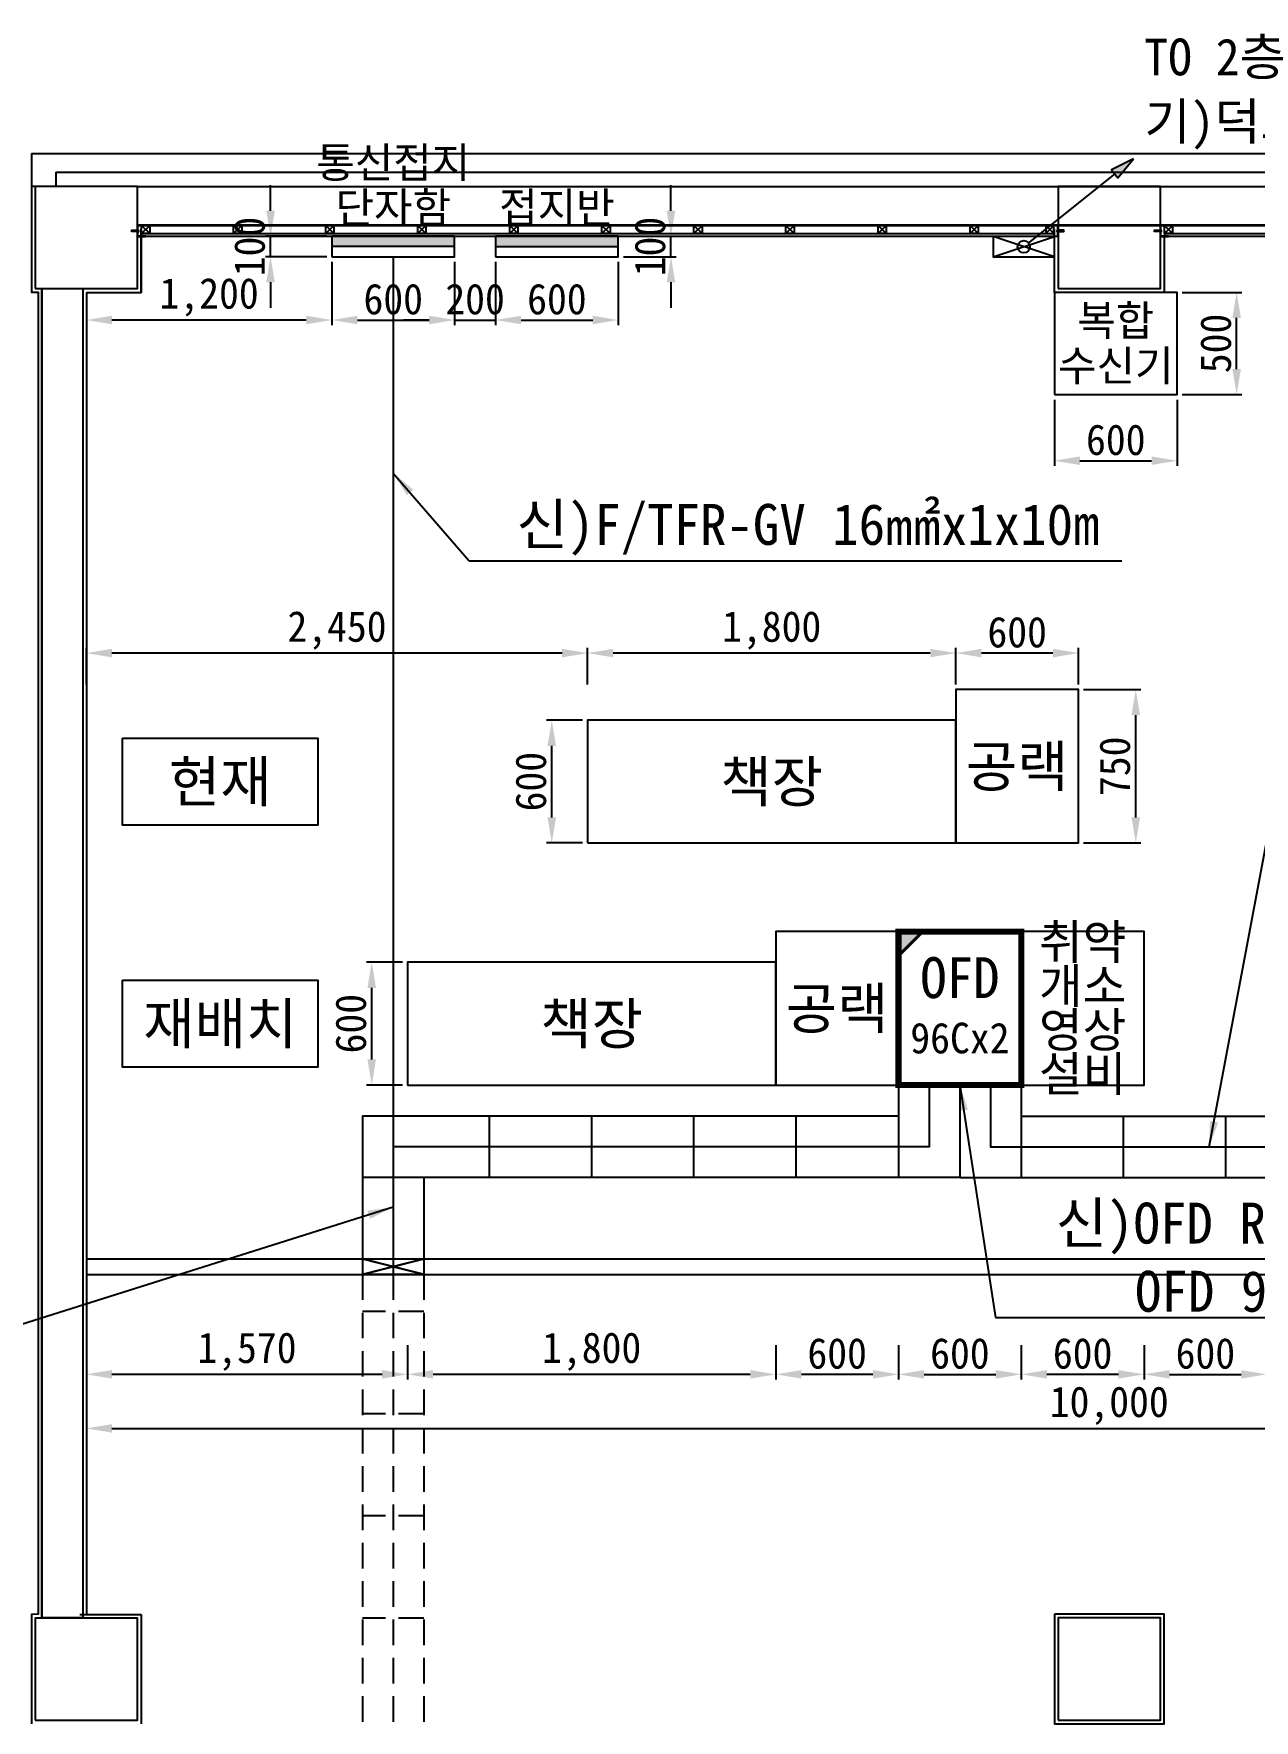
# Model space of a CAD drawing. Header units: millimetres. Extents: x -29689 to 10111, y -268596 to -237350.
# Drawn here: x -18854 to -12887, y -254628 to -246381 of the extents above; entities that cross this region are included whole.
import ezdxf
from ezdxf.enums import TextEntityAlignment as Align

# ---------------------------------------------------------------- set-up
doc = ezdxf.new("R2010")
doc.units = ezdxf.units.MM
doc.linetypes.add('HIDDEN2', pattern=[0.1875, 0.125, -0.0625])
for name, color, linetype in [('TT-BASE', 253, 'Continuous'), ('TT-CABL', 4, 'Continuous'), ('TT-CTRL-JUNT', 4, 'Continuous'), ('TT-TRAY', 4, 'Continuous'), ('TZ-BASE', 253, 'Continuous'), ('TZ-DIMS', 1, 'Continuous'), ('TZ-LEAL', 1, 'Continuous'), ('TZ-LEAT', 3, 'Continuous'), ('TZ-LINE', 4, 'Continuous'), ('TZ-SYMB', 2, 'Continuous'), ('TZ-TEX2', 3, 'Continuous'), ('TZ-TEXT', 3, 'Continuous')]:
    doc.layers.add(name, color=color, linetype=linetype)
doc.styles.get("Standard").update_dxf_attribs({"font": 'GulimChe.ttf'})
doc.linetypes.add('BATTINB', pattern='A,0,-0.0025,[134,GulimChe.ttf,S=0.0025,R=0,X=-0.0025,Y=0.01],-0.005,[134,GulimChe.ttf,S=0.0025,R=180,X=0.0025,Y=0.01],-0.0025', length=0.01)
doc.dimstyles.new('D50', dxfattribs={"dimscale": 50, "dimtxt": 3, "dimasz": 2.5, "dimexe": 0.5, "dimexo": 0.5, "dimgap": 0.5, "dimtad": 1, "dimdec": 0, "dimzin": 1, "dimdsep": 46, "dimlunit": 6, "dimtxsty": 'Standard', "dimcen": 1, "dimclrd": 1, "dimclre": 1, "dimclrt": 3, "dimadec": 0, "dimazin": 0, "dimtfac": 1, "dimtdec": 0, "dimtix": 1, "dimtmove": 2, "dimatfit": 3, "dimfxl": 0, "dimtvp": 2, "dimlwd": -1, "dimlwe": -1, "dimarcsym": 0})

# ---------------------------------------------------------------- blocks, each defined once
blk = doc.blocks.new('*D48')
at = {"layer": 'DEFPOINTS', "color": 0, "ltscale": 0.1}
for p in [(-14626.1, -252768.2), (-14026.1, -252768.2), (-14026.1, -252936.1)]:
    blk.add_point(p, dxfattribs=at)
at = {"layer": 'TZ-DIMS', "color": 1, "ltscale": 0.1}
for p, q in [((-14626.1, -252793.2), (-14626.1, -252961.1)), ((-14026.1, -252793.2), (-14026.1, -252961.1)), ((-14501.1, -252936.1), (-14151.1, -252936.1))]:
    blk.add_line(p, q, dxfattribs=at)
for points in [[(-14501.1, -252915.2), (-14501.1, -252956.9), (-14626.1, -252936.1)], [(-14151.1, -252915.2), (-14151.1, -252956.9), (-14026.1, -252936.1)]]:
    blk.add_solid(points, dxfattribs=at)
at = {"layer": 'TZ-DIMS', "color": 3, "ltscale": 0.1, "insert": (-14326.1, -252834.4), "char_height": 150, "attachment_point": 5}
blk.add_mtext('600', dxfattribs=at)
blk = doc.blocks.new('*D49')
at = {"layer": 'DEFPOINTS', "color": 0, "ltscale": 0.1}
for p in [(-14026.1, -252768.2), (-13426.1, -252768.2), (-14026.1, -252936.1)]:
    blk.add_point(p, dxfattribs=at)
at = {"layer": 'TZ-DIMS', "color": 1, "ltscale": 0.1}
for p, q in [((-14026.1, -252793.2), (-14026.1, -252961.1)), ((-13426.1, -252793.2), (-13426.1, -252961.1)), ((-13551.1, -252936.1), (-13901.1, -252936.1))]:
    blk.add_line(p, q, dxfattribs=at)
for points in [[(-13901.1, -252915.2), (-13901.1, -252956.9), (-14026.1, -252936.1)], [(-13551.1, -252915.2), (-13551.1, -252956.9), (-13426.1, -252936.1)]]:
    blk.add_solid(points, dxfattribs=at)
at = {"layer": 'TZ-DIMS', "color": 3, "ltscale": 0.1, "insert": (-13726.1, -252834.4), "char_height": 150, "attachment_point": 5}
blk.add_mtext('600', dxfattribs=at)
blk = doc.blocks.new('*D50')
at = {"layer": 'DEFPOINTS', "color": 0, "ltscale": 0.1}
for p in [(-13426.1, -252768.2), (-12826.1, -252768.2), (-12826.1, -252936.1)]:
    blk.add_point(p, dxfattribs=at)
at = {"layer": 'TZ-DIMS', "color": 1, "ltscale": 0.1}
for p, q in [((-13426.1, -252793.2), (-13426.1, -252961.1)), ((-12826.1, -252793.2), (-12826.1, -252961.1)), ((-13301.1, -252936.1), (-12951.1, -252936.1))]:
    blk.add_line(p, q, dxfattribs=at)
for points in [[(-13301.1, -252915.2), (-13301.1, -252956.9), (-13426.1, -252936.1)], [(-12951.1, -252915.2), (-12951.1, -252956.9), (-12826.1, -252936.1)]]:
    blk.add_solid(points, dxfattribs=at)
at = {"layer": 'TZ-DIMS', "color": 3, "ltscale": 0.1, "insert": (-13126.1, -252834.4), "char_height": 150, "attachment_point": 5}
blk.add_mtext('600', dxfattribs=at)
blk = doc.blocks.new('*D51')
at = {"layer": 'DEFPOINTS', "color": 0, "ltscale": 0.1}
for p in [(-15226.1, -252768.2), (-14626.1, -252768.2), (-15226.1, -252936.1)]:
    blk.add_point(p, dxfattribs=at)
at = {"layer": 'TZ-DIMS', "color": 1, "ltscale": 0.1}
for p, q in [((-15226.1, -252793.2), (-15226.1, -252961.1)), ((-14626.1, -252793.2), (-14626.1, -252961.1)), ((-14751.1, -252936.1), (-15101.1, -252936.1))]:
    blk.add_line(p, q, dxfattribs=at)
for points in [[(-15101.1, -252915.2), (-15101.1, -252956.9), (-15226.1, -252936.1)], [(-14751.1, -252915.2), (-14751.1, -252956.9), (-14626.1, -252936.1)]]:
    blk.add_solid(points, dxfattribs=at)
at = {"layer": 'TZ-DIMS', "color": 3, "ltscale": 0.1, "insert": (-14926.1, -252834.4), "char_height": 150, "attachment_point": 5}
blk.add_mtext('600', dxfattribs=at)
blk = doc.blocks.new('*D52')
at = {"layer": 'DEFPOINTS', "color": 0, "ltscale": 0.1}
for p in [(-17026.1, -252768.2), (-15226.1, -252768.2), (-17026.1, -252936.1)]:
    blk.add_point(p, dxfattribs=at)
at = {"layer": 'TZ-DIMS', "color": 1, "ltscale": 0.1}
for p, q in [((-17026.1, -252793.2), (-17026.1, -252961.1)), ((-15226.1, -252793.2), (-15226.1, -252961.1)), ((-15351.1, -252936.1), (-16901.1, -252936.1))]:
    blk.add_line(p, q, dxfattribs=at)
for points in [[(-16901.1, -252915.2), (-16901.1, -252956.9), (-17026.1, -252936.1)], [(-15351.1, -252915.2), (-15351.1, -252956.9), (-15226.1, -252936.1)]]:
    blk.add_solid(points, dxfattribs=at)
at = {"layer": 'TZ-DIMS', "color": 3, "ltscale": 0.1, "insert": (-16126.1, -252824.9), "char_height": 150, "attachment_point": 5}
blk.add_mtext('1,800', dxfattribs=at)
blk = doc.blocks.new('*D53')
at = {"layer": 'DEFPOINTS', "color": 0, "ltscale": 0.1}
for p in [(-18596.1, -252768.2), (-17026.1, -252768.2), (-18596.1, -252936.1)]:
    blk.add_point(p, dxfattribs=at)
at = {"layer": 'TZ-DIMS', "color": 1, "ltscale": 0.1}
for p, q in [((-18596.1, -252793.2), (-18596.1, -252961.1)), ((-17026.1, -252793.2), (-17026.1, -252961.1)), ((-17151.1, -252936.1), (-18471.1, -252936.1))]:
    blk.add_line(p, q, dxfattribs=at)
for points in [[(-18471.1, -252915.2), (-18471.1, -252956.9), (-18596.1, -252936.1)], [(-17151.1, -252915.2), (-17151.1, -252956.9), (-17026.1, -252936.1)]]:
    blk.add_solid(points, dxfattribs=at)
at = {"layer": 'TZ-DIMS', "color": 3, "ltscale": 0.1, "insert": (-17811.1, -252824.9), "char_height": 150, "attachment_point": 5}
blk.add_mtext('1,570', dxfattribs=at)
blk = doc.blocks.new('*D54')
at = {"layer": 'DEFPOINTS', "color": 0, "ltscale": 0.1}
for p in [(-18596.1, -252768.2), (-8596.1, -252768.2), (-8596.1, -253200.4)]:
    blk.add_point(p, dxfattribs=at)
at = {"layer": 'TZ-DIMS', "color": 1, "ltscale": 0.1}
for p, q in [((-18596.1, -252793.2), (-18596.1, -253225.4)), ((-8596.1, -252793.2), (-8596.1, -253225.4)), ((-18471.1, -253200.4), (-8721.1, -253200.4))]:
    blk.add_line(p, q, dxfattribs=at)
for points in [[(-18471.1, -253179.6), (-18471.1, -253221.3), (-18596.1, -253200.4)], [(-8721.1, -253179.6), (-8721.1, -253221.3), (-8596.1, -253200.4)]]:
    blk.add_solid(points, dxfattribs=at)
at = {"layer": 'TZ-DIMS', "color": 3, "ltscale": 0.1, "insert": (-13596.1, -253089.3), "char_height": 150, "attachment_point": 5}
blk.add_mtext('10,000', dxfattribs=at)
blk = doc.blocks.new('*D62')
at = {"layer": 'DEFPOINTS', "color": 0, "ltscale": 0.1}
for p in [(-17201.2, -250921.4), (-17026.1, -250921.4), (-17026.1, -251521.4)]:
    blk.add_point(p, dxfattribs=at)
at = {"layer": 'TZ-DIMS', "color": 1, "ltscale": 0.1}
for p, q in [((-17051.1, -250921.4), (-17226.2, -250921.4)), ((-17201.2, -251396.4), (-17201.2, -251046.4)), ((-17051.1, -251521.4), (-17226.2, -251521.4))]:
    blk.add_line(p, q, dxfattribs=at)
for points in [[(-17222.1, -251046.4), (-17180.4, -251046.4), (-17201.2, -250921.4)], [(-17222.1, -251396.4), (-17180.4, -251396.4), (-17201.2, -251521.4)]]:
    blk.add_solid(points, dxfattribs=at)
at = {"layer": 'TZ-DIMS', "color": 3, "ltscale": 0.1, "insert": (-17302.9, -251221.4), "char_height": 150, "attachment_point": 5, "rotation": 90}
blk.add_mtext('600', dxfattribs=at)
blk = doc.blocks.new('*D63')
at = {"layer": 'DEFPOINTS', "color": 0, "ltscale": 0.1}
for p in [(-16321.2, -249737.9), (-16146.1, -249737.9), (-16146.1, -250337.9)]:
    blk.add_point(p, dxfattribs=at)
at = {"layer": 'TZ-DIMS', "color": 1, "ltscale": 0.1}
for p, q in [((-16171.1, -249737.9), (-16346.2, -249737.9)), ((-16321.2, -250212.9), (-16321.2, -249862.9)), ((-16171.1, -250337.9), (-16346.2, -250337.9))]:
    blk.add_line(p, q, dxfattribs=at)
for points in [[(-16342.1, -249862.9), (-16300.4, -249862.9), (-16321.2, -249737.9)], [(-16342.1, -250212.9), (-16300.4, -250212.9), (-16321.2, -250337.9)]]:
    blk.add_solid(points, dxfattribs=at)
at = {"layer": 'TZ-DIMS', "color": 3, "ltscale": 0.1, "insert": (-16422.9, -250037.9), "char_height": 150, "attachment_point": 5, "rotation": 90}
blk.add_mtext('600', dxfattribs=at)
blk = doc.blocks.new('*D64')
at = {"layer": 'DEFPOINTS', "color": 0}
for p in [(-13746.1, -249587.9), (-13466.4, -249587.9), (-13746.1, -250337.9)]:
    blk.add_point(p, dxfattribs=at)
at = {"layer": 'TT-BASE', "color": 1}
for p, q in [((-13721.1, -249587.9), (-13441.4, -249587.9)), ((-13466.4, -250212.9), (-13466.4, -249712.9)), ((-13721.1, -250337.9), (-13441.4, -250337.9))]:
    blk.add_line(p, q, dxfattribs=at)
for points in [[(-13487.3, -249712.9), (-13445.6, -249712.9), (-13466.4, -249587.9)], [(-13487.3, -250212.9), (-13445.6, -250212.9), (-13466.4, -250337.9)]]:
    blk.add_solid(points, dxfattribs=at)
at = {"layer": 'TT-BASE', "color": 3, "insert": (-13568.3, -249962.9), "char_height": 150, "attachment_point": 5, "rotation": 90}
blk.add_mtext('750', dxfattribs=at)
blk = doc.blocks.new('*D65')
at = {"layer": 'DEFPOINTS', "color": 0}
for p in [(-14346.1, -249409.4), (-14346.1, -249587.9), (-13746.1, -249587.9)]:
    blk.add_point(p, dxfattribs=at)
at = {"layer": 'TT-BASE', "color": 1}
for p, q in [((-14346.1, -249562.9), (-14346.1, -249384.4)), ((-13871.1, -249409.4), (-14221.1, -249409.4)), ((-13746.1, -249562.9), (-13746.1, -249384.4))]:
    blk.add_line(p, q, dxfattribs=at)
for points in [[(-14221.1, -249388.6), (-14221.1, -249430.3), (-14346.1, -249409.4)], [(-13871.1, -249388.6), (-13871.1, -249430.3), (-13746.1, -249409.4)]]:
    blk.add_solid(points, dxfattribs=at)
at = {"layer": 'TT-BASE', "color": 3, "insert": (-14046.1, -249307.8), "char_height": 150, "attachment_point": 5}
blk.add_mtext('600', dxfattribs=at)
blk = doc.blocks.new('*D66')
at = {"layer": 'DEFPOINTS', "color": 0}
for p in [(-16146.1, -249409.4), (-16146.1, -249587.9), (-14346.1, -249587.9)]:
    blk.add_point(p, dxfattribs=at)
at = {"layer": 'TT-BASE', "color": 1}
for p, q in [((-16146.1, -249562.9), (-16146.1, -249384.4)), ((-14471.1, -249409.4), (-16021.1, -249409.4)), ((-14346.1, -249562.9), (-14346.1, -249384.4))]:
    blk.add_line(p, q, dxfattribs=at)
for points in [[(-16021.1, -249388.6), (-16021.1, -249430.3), (-16146.1, -249409.4)], [(-14471.1, -249388.6), (-14471.1, -249430.3), (-14346.1, -249409.4)]]:
    blk.add_solid(points, dxfattribs=at)
at = {"layer": 'TT-BASE', "color": 3, "insert": (-15246.1, -249298.3), "char_height": 150, "attachment_point": 5}
blk.add_mtext('1,800', dxfattribs=at)
blk = doc.blocks.new('*D67')
at = {"layer": 'DEFPOINTS', "color": 0}
for p in [(-18596.1, -249409.4), (-18596.1, -249587.9), (-16146.1, -249587.9)]:
    blk.add_point(p, dxfattribs=at)
at = {"layer": 'TT-BASE', "color": 1}
for p, q in [((-18596.1, -249562.9), (-18596.1, -249384.4)), ((-16271.1, -249409.4), (-18471.1, -249409.4)), ((-16146.1, -249562.9), (-16146.1, -249384.4))]:
    blk.add_line(p, q, dxfattribs=at)
for points in [[(-18471.1, -249388.6), (-18471.1, -249430.3), (-18596.1, -249409.4)], [(-16271.1, -249388.6), (-16271.1, -249430.3), (-16146.1, -249409.4)]]:
    blk.add_solid(points, dxfattribs=at)
at = {"layer": 'TT-BASE', "color": 3, "insert": (-17371.1, -249298.3), "char_height": 150, "attachment_point": 5}
blk.add_mtext('2,450', dxfattribs=at)
blk = doc.blocks.new('*D71')
at = {"layer": 'DEFPOINTS', "color": 0}
for p in [(-13864.1, -248145.4), (-13264.1, -248145.4), (-13264.1, -248468.8)]:
    blk.add_point(p, dxfattribs=at)
at = {"layer": 'TT-BASE', "color": 1}
for p, q in [((-13864.1, -248170.4), (-13864.1, -248493.8)), ((-13264.1, -248170.4), (-13264.1, -248493.8)), ((-13739.1, -248468.8), (-13389.1, -248468.8))]:
    blk.add_line(p, q, dxfattribs=at)
for points in [[(-13739.1, -248448), (-13739.1, -248489.6), (-13864.1, -248468.8)], [(-13389.1, -248448), (-13389.1, -248489.6), (-13264.1, -248468.8)]]:
    blk.add_solid(points, dxfattribs=at)
at = {"layer": 'TT-BASE', "color": 3, "insert": (-13564.1, -248367.1), "char_height": 150, "attachment_point": 5}
blk.add_mtext('600', dxfattribs=at)
blk = doc.blocks.new('*D72')
at = {"layer": 'DEFPOINTS', "color": 0}
for p in [(-13264.1, -247645.4), (-12973.2, -247645.4), (-13264.1, -248145.4)]:
    blk.add_point(p, dxfattribs=at)
at = {"layer": 'TT-BASE', "color": 1}
for p, q in [((-13239.1, -247645.4), (-12948.2, -247645.4)), ((-12973.2, -248020.4), (-12973.2, -247770.4)), ((-13239.1, -248145.4), (-12948.2, -248145.4))]:
    blk.add_line(p, q, dxfattribs=at)
for points in [[(-12994.1, -247770.4), (-12952.4, -247770.4), (-12973.2, -247645.4)], [(-12994.1, -248020.4), (-12952.4, -248020.4), (-12973.2, -248145.4)]]:
    blk.add_solid(points, dxfattribs=at)
at = {"layer": 'TT-BASE', "color": 3, "insert": (-13074.9, -247895.4), "char_height": 150, "attachment_point": 5, "rotation": 90}
blk.add_mtext('500', dxfattribs=at)
blk = doc.blocks.new('*D73')
at = {"layer": 'DEFPOINTS', "color": 0}
for p in [(-17396.1, -247471.4), (-16796.1, -247471.4), (-16796.1, -247780.8)]:
    blk.add_point(p, dxfattribs=at)
at = {"layer": 'TT-BASE', "color": 1}
for p, q in [((-17396.1, -247496.4), (-17396.1, -247805.8)), ((-16796.1, -247496.4), (-16796.1, -247805.8)), ((-17271.1, -247780.8), (-16921.1, -247780.8))]:
    blk.add_line(p, q, dxfattribs=at)
for points in [[(-17271.1, -247759.9), (-17271.1, -247801.6), (-17396.1, -247780.8)], [(-16921.1, -247759.9), (-16921.1, -247801.6), (-16796.1, -247780.8)]]:
    blk.add_solid(points, dxfattribs=at)
at = {"layer": 'TT-BASE', "color": 3, "insert": (-17096.1, -247679.1), "char_height": 150, "attachment_point": 5}
blk.add_mtext('600', dxfattribs=at)
blk = doc.blocks.new('*D74')
at = {"layer": 'DEFPOINTS', "color": 0}
for p in [(-16596.1, -247471.4), (-15996.1, -247471.4), (-15996.1, -247780.8)]:
    blk.add_point(p, dxfattribs=at)
at = {"layer": 'TT-BASE', "color": 1}
for p, q in [((-16596.1, -247496.4), (-16596.1, -247805.8)), ((-15996.1, -247496.4), (-15996.1, -247805.8)), ((-16471.1, -247780.8), (-16121.1, -247780.8))]:
    blk.add_line(p, q, dxfattribs=at)
for points in [[(-16471.1, -247759.9), (-16471.1, -247801.6), (-16596.1, -247780.8)], [(-16121.1, -247759.9), (-16121.1, -247801.6), (-15996.1, -247780.8)]]:
    blk.add_solid(points, dxfattribs=at)
at = {"layer": 'TT-BASE', "color": 3, "insert": (-16296.1, -247679.1), "char_height": 150, "attachment_point": 5}
blk.add_mtext('600', dxfattribs=at)
blk = doc.blocks.new('*D75')
at = {"layer": 'DEFPOINTS', "color": 0}
for p in [(-16796.1, -247471.4), (-16596.1, -247471.4), (-16596.1, -247780.8)]:
    blk.add_point(p, dxfattribs=at)
at = {"layer": 'TT-BASE', "color": 1}
for p, q in [((-16796.1, -247496.4), (-16796.1, -247805.8)), ((-16596.1, -247496.4), (-16596.1, -247805.8)), ((-16921.1, -247780.8), (-17046.1, -247780.8)), ((-16796.1, -247780.8), (-16596.1, -247780.8)), ((-16471.1, -247780.8), (-16346.1, -247780.8))]:
    blk.add_line(p, q, dxfattribs=at)
for points in [[(-16921.1, -247759.9), (-16921.1, -247801.6), (-16796.1, -247780.8)], [(-16471.1, -247759.9), (-16471.1, -247801.6), (-16596.1, -247780.8)]]:
    blk.add_solid(points, dxfattribs=at)
at = {"layer": 'TT-BASE', "color": 3, "insert": (-16696.1, -247679.1), "char_height": 150, "attachment_point": 5}
blk.add_mtext('200', dxfattribs=at)
blk = doc.blocks.new('*D76')
at = {"layer": 'DEFPOINTS', "color": 0}
for p in [(-15996.1, -247371.4), (-15738.6, -247371.4), (-15996.1, -247471.4)]:
    blk.add_point(p, dxfattribs=at)
at = {"layer": 'TT-BASE', "color": 1}
for p, q in [((-15738.6, -247246.4), (-15738.6, -247121.4)), ((-15971.1, -247371.4), (-15713.6, -247371.4)), ((-15738.6, -247471.4), (-15738.6, -247371.4)), ((-15971.1, -247471.4), (-15713.6, -247471.4)), ((-15738.6, -247596.4), (-15738.6, -247721.4))]:
    blk.add_line(p, q, dxfattribs=at)
for points in [[(-15759.4, -247246.4), (-15717.7, -247246.4), (-15738.6, -247371.4)], [(-15759.4, -247596.4), (-15717.7, -247596.4), (-15738.6, -247471.4)]]:
    blk.add_solid(points, dxfattribs=at)
at = {"layer": 'TT-BASE', "color": 3, "insert": (-15840.6, -247421.4), "char_height": 150, "attachment_point": 5, "rotation": 90}
blk.add_mtext('100', dxfattribs=at)
blk = doc.blocks.new('*D77')
at = {"layer": 'DEFPOINTS', "color": 0}
for p in [(-17695.9, -247371.4), (-17396.1, -247371.4), (-17396.1, -247471.4)]:
    blk.add_point(p, dxfattribs=at)
at = {"layer": 'TT-BASE', "color": 1}
for p, q in [((-17695.9, -247246.4), (-17695.9, -247121.4)), ((-17421.1, -247371.4), (-17720.9, -247371.4)), ((-17695.9, -247471.4), (-17695.9, -247371.4)), ((-17421.1, -247471.4), (-17720.9, -247471.4)), ((-17695.9, -247596.4), (-17695.9, -247721.4))]:
    blk.add_line(p, q, dxfattribs=at)
for points in [[(-17716.8, -247246.4), (-17675.1, -247246.4), (-17695.9, -247371.4)], [(-17716.8, -247596.4), (-17675.1, -247596.4), (-17695.9, -247471.4)]]:
    blk.add_solid(points, dxfattribs=at)
at = {"layer": 'TT-BASE', "color": 3, "insert": (-17797.9, -247421.4), "char_height": 150, "attachment_point": 5, "rotation": 90}
blk.add_mtext('100', dxfattribs=at)
blk = doc.blocks.new('*D78')
at = {"layer": 'DEFPOINTS', "color": 0}
for p in [(-17396.1, -247471.4), (-18596.1, -247645.4), (-18596.1, -247780.8)]:
    blk.add_point(p, dxfattribs=at)
at = {"layer": 'TT-BASE', "color": 1}
for p, q in [((-17396.1, -247496.4), (-17396.1, -247805.8)), ((-18596.1, -247670.4), (-18596.1, -247805.8)), ((-17521.1, -247780.8), (-18471.1, -247780.8))]:
    blk.add_line(p, q, dxfattribs=at)
for points in [[(-18471.1, -247759.9), (-18471.1, -247801.6), (-18596.1, -247780.8)], [(-17521.1, -247759.9), (-17521.1, -247801.6), (-17396.1, -247780.8)]]:
    blk.add_solid(points, dxfattribs=at)
at = {"layer": 'TT-BASE', "color": 3, "insert": (-17996.1, -247669.6), "char_height": 150, "attachment_point": 5}
blk.add_mtext('1,200', dxfattribs=at)

msp = doc.modelspace()

# ---------------------------------------------------------------- hatches: boundary and pattern name
at = {"layer": 'TT-BASE'}
h = msp.add_hatch(color=256, dxfattribs=at)
h.dxf.hatch_style = 1
h.paths.add_polyline_path([(-16796.1, -247371.4), (-17396.1, -247371.4), (-17396.1, -247421.4), (-16796.1, -247421.4)])
h = msp.add_hatch(color=256, dxfattribs=at)
h.dxf.hatch_style = 1
h.paths.add_polyline_path([(-15996.1, -247371.4), (-16596.1, -247371.4), (-16596.1, -247421.4), (-15996.1, -247421.4)])
at = {"layer": 'TZ-LINE'}
h = msp.add_hatch(color=256, dxfattribs=at)
h.dxf.hatch_style = 1
h.paths.add_polyline_path([(-14508.5, -250771.4), (-14626.1, -250771.4), (-14626.1, -250889)])
at = {"layer": 'TZ-SYMB'}
msp.add_hatch(color=256, dxfattribs=at).paths.add_polyline_path([(-13477, -246992), (-13584.8, -247046.6), (-13553.7, -247085.4)])

# ---------------------------------------------------------------- linework, layer by layer
at = {"layer": 'TT-BASE'}
for points in [[(-18596.1, -247645.4), (-18328.4, -247645.4), (-18328.4, -247335.4)], [(-16796.1, -247421.4), (-17396.1, -247421.4)], [(-16596.1, -247421.4), (-15996.1, -247421.4)]]:
    msp.add_lwpolyline(points, dxfattribs=at)
for points in [[(-17396.1, -247471.4), (-16796.1, -247471.4), (-16796.1, -247371.4), (-17396.1, -247371.4)], [(-16596.1, -247471.4), (-15996.1, -247471.4), (-15996.1, -247371.4), (-16596.1, -247371.4)], [(-13864.1, -248145.4), (-13264.1, -248145.4), (-13264.1, -247645.4), (-13864.1, -247645.4)], [(-14346.1, -250337.9), (-13746.1, -250337.9), (-13746.1, -249587.9), (-14346.1, -249587.9)], [(-16146.1, -250337.9), (-14346.1, -250337.9), (-14346.1, -249737.9), (-16146.1, -249737.9)], [(-18419.2, -249825.9), (-17464.2, -249825.9), (-17464.2, -250250), (-18419.2, -250250)], [(-15226.1, -251521.4), (-14626.1, -251521.4), (-14626.1, -250771.4), (-15226.1, -250771.4)], [(-14026.1, -251521.4), (-13426.1, -251521.4), (-13426.1, -250771.4), (-14026.1, -250771.4)], [(-17026.1, -251521.4), (-15226.1, -251521.4), (-15226.1, -250921.4), (-17026.1, -250921.4)], [(-18419.2, -251009.4), (-17464.2, -251009.4), (-17464.2, -251433.5), (-18419.2, -251433.5)]]:
    msp.add_lwpolyline(points, close=True, dxfattribs=at)
at = {"layer": 'TT-CABL'}
for points in [[(-17096.1, -247471.4), (-17096.1, -251823.6)], [(-14476.1, -251521.4), (-14476.1, -251823.6), (-17096.1, -251823.6), (-17096.1, -252447.4)], [(-14176.1, -251521.4), (-14176.1, -251823.6), (-10596.1, -251823.6), (-10596.1, -264722.8)]]:
    msp.add_lwpolyline(points, dxfattribs=at)
at = {"layer": 'TT-CABL', "linetype": 'HIDDEN2', "ltscale": 1000}
msp.add_lwpolyline([(-17096.1, -252447.4), (-17096.1, -262383.4)], dxfattribs=at)
at = {"layer": 'TT-CTRL-JUNT'}
msp.add_lwpolyline([(-13864.1, -247472.4), (-13864.1, -247372.4), (-14164.1, -247372.4), (-14164.1, -247472.4)], close=True, dxfattribs=at)
for points in [[(-13864.1, -247472.4), (-14164.1, -247372.4)], [(-14164.1, -247472.4), (-13864.1, -247372.4)]]:
    msp.add_lwpolyline(points, dxfattribs=at)
at = {"layer": 'TT-CTRL-JUNT', "const_width": 10}
msp.add_lwpolyline([(-17246.1, -252371.4), (-16946.1, -252371.4), (-16946.1, -252447.4), (-17246.1, -252447.4)], close=True, dxfattribs=at)
for points in [[(-17246.1, -252447.4), (-16946.1, -252371.4)], [(-17246.1, -252371.4), (-16946.1, -252447.4)]]:
    msp.add_lwpolyline(points, dxfattribs=at)
at = {"layer": 'TT-TRAY'}
for points in [[(-14626.1, -251521.4), (-14626.1, -251673.6), (-17246.1, -251673.6), (-17246.1, -252447.4)], [(-14326.1, -251521.4), (-14326.1, -251973.6), (-16946.1, -251973.6), (-16946.1, -252447.4)], [(-14326.1, -251521.4), (-14326.1, -251973.6), (-10746.1, -251973.6), (-10746.1, -262627.4)], [(-14026.1, -251521.4), (-14026.1, -251673.6), (-10446.1, -251673.6), (-10446.1, -262627.4)], [(-16626.1, -251973.6), (-16626.1, -251673.6)], [(-16126.1, -251973.6), (-16126.1, -251673.6)], [(-15626.1, -251973.6), (-15626.1, -251673.6)], [(-15126.1, -251973.6), (-15126.1, -251673.6)], [(-14626.1, -251673.6), (-14626.1, -251973.6)], [(-14026.1, -251673.6), (-14026.1, -251973.6)], [(-13526.1, -251973.6), (-13526.1, -251673.6)], [(-13026.1, -251973.6), (-13026.1, -251673.6)], [(-16946.1, -251973.6), (-17246.1, -251973.6)]]:
    msp.add_lwpolyline(points, dxfattribs=at)
at = {"layer": 'TT-TRAY', "linetype": 'HIDDEN2', "ltscale": 1000}
for points in [[(-17246.1, -252447.4), (-17246.1, -262627.4)], [(-16946.1, -252447.4), (-16946.1, -262627.4)], [(-16946.1, -252628.6), (-17246.1, -252628.6)], [(-16946.1, -253128.6), (-17246.1, -253128.6)], [(-16946.1, -253628.6), (-17246.1, -253628.6)], [(-16946.1, -254128.6), (-17246.1, -254128.6)]]:
    msp.add_lwpolyline(points, dxfattribs=at)
at = {"layer": 'TZ-BASE', "ltscale": 0.1}
for p, q in [((-8346.1, -246967.4), (-18864.1, -246967.4)), ((-18746.1, -247057.2), (-18746.1, -247127.2)), ((-18746.1, -247127.2), (-18864.1, -247127.2)), ((-18346.1, -247127.2), (-18346, -247127.3)), ((-18346, -247127.3), (-8346.1, -247127.3)), ((-18596.1, -252371.4), (-8596.1, -252371.4)), ((-18596.1, -252447.4), (-8596.1, -252447.4))]:
    msp.add_line(p, q, dxfattribs=at)
at = {"layer": 'TZ-BASE', "linetype": 'BATTINB'}
for p, q in [((-18596.4, -246967.4), (-18597.5, -246967.4)), ((-18328.4, -247335.4), (-18328.4, -247645.4)), ((-13864.1, -247645.4), (-13864.1, -247335.4)), ((-13328.1, -247372.4), (-13328.1, -247645.4)), ((-18596.1, -247645.4), (-18596.1, -254109.7)), ((-13328.1, -247645.4), (-13864.1, -247645.4)), ((-18628.4, -254109.7), (-18328.4, -254109.7)), ((-18328.4, -254109.7), (-18328.4, -254645.7)), ((-18328.4, -254109.7), (-18328.4, -254645.7))]:
    msp.add_line(p, q, dxfattribs=at)
at = {"layer": 'TZ-BASE'}
for p, q in [((-8846.1, -247317.4), (-18346.4, -247317.4)), ((-18346.4, -247317.4), (-18346.4, -247372.4)), ((-18346.4, -247317.4), (-18346.4, -247372.4)), ((-18346.4, -247318.4), (-8846.1, -247318.4)), ((-18346.4, -247372.4), (-18307.1, -247372.4)), ((-18346.4, -247372.4), (-18307.1, -247372.4)), ((-18345.4, -247370.7), (-18345.4, -247319.1)), ((-18345.4, -247370.7), (-18345.4, -247319.1)), ((-18306.4, -247371.4), (-18344.7, -247371.4)), ((-18306.4, -247371.4), (-18344.7, -247371.4)), ((-18326.4, -247358.4), (-18326.4, -247371.4)), ((-18326.4, -247358.4), (-13866.4, -247358.4)), ((-18326.4, -247358.4), (-18326.4, -247371.4)), ((-18326.4, -247371.4), (-13866.4, -247371.4)), ((-17886.4, -247318.4), (-17886.4, -247318.1)), ((-17848.1, -247318.4), (-17886.4, -247318.4)), ((-17885.7, -247317.4), (-17846.4, -247317.4)), ((-17307.1, -247317.4), (-17346.4, -247317.4)), ((-17307.1, -247317.4), (-17346.4, -247317.4)), ((-17344.7, -247318.4), (-17306.4, -247318.4)), ((-17344.7, -247318.4), (-17306.4, -247318.4)), ((-17306.4, -247318.4), (-17306.4, -247318.1)), ((-17306.4, -247318.4), (-17306.4, -247318.1)), ((-16856.4, -247318.4), (-16856.4, -247318.1)), ((-16406.4, -247318.4), (-16406.4, -247318.1)), ((-15956.4, -247318.4), (-15956.4, -247318.1)), ((-15506.4, -247318.4), (-15506.4, -247318.1)), ((-15056.4, -247318.4), (-15056.4, -247318.1)), ((-14706.4, -247318.4), (-14706.4, -247318.1)), ((-14606.4, -247318.4), (-14606.4, -247318.1)), ((-14156.4, -247318.4), (-14156.4, -247318.1)), ((-14156.4, -247318.4), (-14156.4, -247318.1)), ((-13886.4, -247371.4), (-13848.1, -247371.4)), ((-13846.4, -247372.4), (-13885.7, -247372.4)), ((-13866.4, -247358.4), (-13866.4, -247371.4)), ((-13847.4, -247370.7), (-13847.4, -247319.1)), ((-13846.4, -247317.4), (-13846.4, -247372.4)), ((-13346.1, -247317.4), (-13346.1, -247372.4)), ((-13346.1, -247372.4), (-13306.8, -247372.4)), ((-13345.1, -247370.7), (-13345.1, -247319.1)), ((-13306.1, -247371.4), (-13344.4, -247371.4)), ((-13326.1, -247358.4), (-13326.1, -247371.4)), ((-13326.1, -247358.4), (-8866.1, -247358.4)), ((-13326.1, -247371.4), (-8866.1, -247371.4)), ((-18814.1, -247627.4), (-18814.1, -254127.7)), ((-18614.1, -247627.4), (-18614.1, -254127.7))]:
    msp.add_line(p, q, dxfattribs=at)
at = {"layer": 'TZ-BASE', "linetype": 'BATTINB', "ltscale": 0.1}
for p, q in [((-18286.4, -247358.4), (-18326.4, -247318.4)), ((-18326.4, -247358.4), (-18286.4, -247318.4)), ((-17836.4, -247358.4), (-17876.4, -247318.4)), ((-17876.4, -247358.4), (-17836.4, -247318.4)), ((-17386.4, -247358.4), (-17426.4, -247318.4)), ((-17426.4, -247358.4), (-17386.4, -247318.4)), ((-16936.4, -247358.4), (-16976.4, -247318.4)), ((-16976.4, -247358.4), (-16936.4, -247318.4)), ((-16486.4, -247358.4), (-16526.4, -247318.4)), ((-16526.4, -247358.4), (-16486.4, -247318.4)), ((-16036.4, -247358.4), (-16076.4, -247318.4)), ((-16076.4, -247358.4), (-16036.4, -247318.4)), ((-15586.4, -247358.4), (-15626.4, -247318.4)), ((-15626.4, -247358.4), (-15586.4, -247318.4)), ((-15136.4, -247358.4), (-15176.4, -247318.4)), ((-15176.4, -247358.4), (-15136.4, -247318.4)), ((-14686.4, -247358.4), (-14726.4, -247318.4)), ((-14726.4, -247358.4), (-14686.4, -247318.4)), ((-14686.4, -247358.4), (-14726.4, -247318.4)), ((-14726.4, -247358.4), (-14686.4, -247318.4)), ((-14236.4, -247358.4), (-14276.4, -247318.4)), ((-14276.4, -247358.4), (-14236.4, -247318.4)), ((-13906.4, -247358.4), (-13866.4, -247318.4)), ((-13866.4, -247358.4), (-13906.4, -247318.4)), ((-13286.1, -247358.4), (-13326.1, -247318.4)), ((-13326.1, -247358.4), (-13286.1, -247318.4))]:
    msp.add_line(p, q, dxfattribs=at)
at = {"layer": 'TZ-BASE', "linetype": 'BATTINB'}
msp.add_lwpolyline([(-18864.4, -246967.2), (-18864.4, -247645.2), (-18831.5, -247645.2), (-18831.5, -254109.4), (-18864.1, -254109.7), (-18864.1, -254645.7)], dxfattribs=at)
at = {"layer": 'TZ-BASE', "ltscale": 0.1}
msp.add_lwpolyline([(-18746.1, -247057.2), (-8346.1, -247057.2)], dxfattribs=at)
at = {"layer": 'TZ-BASE'}
for points in [[(-18846.4, -247627.4), (-18346.4, -247627.4), (-18346.4, -247127.4), (-18846.4, -247127.4)], [(-13846.1, -247627.4), (-13346.1, -247627.4), (-13346.1, -247127.4), (-13846.1, -247127.4)], [(-18286.4, -247318.4), (-18286.4, -247358.4), (-18326.4, -247358.4), (-18326.4, -247318.4)], [(-18286.4, -247318.4), (-18286.4, -247358.4), (-18326.4, -247358.4), (-18326.4, -247318.4)], [(-17836.4, -247318.4), (-17836.4, -247358.4), (-17876.4, -247358.4), (-17876.4, -247318.4)], [(-17386.4, -247318.4), (-17386.4, -247358.4), (-17426.4, -247358.4), (-17426.4, -247318.4)], [(-16936.4, -247318.4), (-16936.4, -247358.4), (-16976.4, -247358.4), (-16976.4, -247318.4)], [(-16486.4, -247318.4), (-16486.4, -247358.4), (-16526.4, -247358.4), (-16526.4, -247318.4)], [(-16036.4, -247318.4), (-16036.4, -247358.4), (-16076.4, -247358.4), (-16076.4, -247318.4)], [(-15586.4, -247318.4), (-15586.4, -247358.4), (-15626.4, -247358.4), (-15626.4, -247318.4)], [(-15136.4, -247318.4), (-15136.4, -247358.4), (-15176.4, -247358.4), (-15176.4, -247318.4)], [(-14686.4, -247318.4), (-14686.4, -247358.4), (-14726.4, -247358.4), (-14726.4, -247318.4)], [(-14686.4, -247318.4), (-14686.4, -247358.4), (-14726.4, -247358.4), (-14726.4, -247318.4)], [(-14236.4, -247318.4), (-14236.4, -247358.4), (-14276.4, -247358.4), (-14276.4, -247318.4)], [(-13906.4, -247318.4), (-13906.4, -247358.4), (-13866.4, -247358.4), (-13866.4, -247318.4)], [(-13286.1, -247318.4), (-13286.1, -247358.4), (-13326.1, -247358.4), (-13326.1, -247318.4)], [(-18846.4, -254627.7), (-18346.4, -254627.7), (-18346.4, -254127.7), (-18846.4, -254127.7)], [(-13846.1, -254627.4), (-13346.1, -254627.4), (-13346.1, -254127.4), (-13846.1, -254127.4)]]:
    msp.add_lwpolyline(points, close=True, dxfattribs=at)
for points in [[(-18376.7, -247344.7), (-18374.5, -247342.2), (-18370, -247342.2), (-18372.5, -247347.2), (-18374.5, -247347.2), (-18376.7, -247344.7)], [(-18376.7, -247344.7), (-18374.5, -247342.2), (-18370, -247342.2), (-18372.5, -247347.2), (-18374.5, -247347.2), (-18376.7, -247344.7)], [(-18370.9, -247347.2), (-18368.4, -247342.2), (-18365, -247342.2), (-18367.5, -247347.2), (-18370.9, -247347.2)], [(-18370.9, -247347.2), (-18368.4, -247342.2), (-18365, -247342.2), (-18367.5, -247347.2), (-18370.9, -247347.2)], [(-18365.5, -247347.2), (-18363, -247342.2), (-18359.7, -247342.2), (-18362.2, -247347.2), (-18365.5, -247347.2)], [(-18365.5, -247347.2), (-18363, -247342.2), (-18359.7, -247342.2), (-18362.2, -247347.2), (-18365.5, -247347.2)], [(-18360.5, -247347.2), (-18358, -247342.2), (-18354.6, -247342.2), (-18357.1, -247347.2), (-18360.5, -247347.2)], [(-18360.5, -247347.2), (-18358, -247342.2), (-18354.6, -247342.2), (-18357.1, -247347.2), (-18360.5, -247347.2)], [(-18346.4, -247347.2), (-18355.4, -247347.2), (-18352.9, -247342.2), (-18346.4, -247342.2)], [(-18346.4, -247347.2), (-18355.4, -247347.2), (-18352.9, -247342.2), (-18346.4, -247342.2)], [(-13846.4, -247347.2), (-13837.3, -247347.2), (-13839.8, -247342.2), (-13846.4, -247342.2)], [(-13832.3, -247347.2), (-13834.8, -247342.2), (-13838.1, -247342.2), (-13835.6, -247347.2), (-13832.3, -247347.2)], [(-13827.2, -247347.2), (-13829.7, -247342.2), (-13833.1, -247342.2), (-13830.6, -247347.2), (-13827.2, -247347.2)], [(-13821.9, -247347.2), (-13824.4, -247342.2), (-13827.7, -247342.2), (-13825.2, -247347.2), (-13821.9, -247347.2)], [(-13816.1, -247344.7), (-13818.3, -247342.2), (-13822.7, -247342.2), (-13820.2, -247347.2), (-13818.3, -247347.2), (-13816.1, -247344.7)], [(-13376.4, -247344.7), (-13374.2, -247342.2), (-13369.8, -247342.2), (-13372.3, -247347.2), (-13374.2, -247347.2), (-13376.4, -247344.7)], [(-13370.6, -247347.2), (-13368.1, -247342.2), (-13364.7, -247342.2), (-13367.2, -247347.2), (-13370.6, -247347.2)], [(-13365.2, -247347.2), (-13362.7, -247342.2), (-13359.4, -247342.2), (-13361.9, -247347.2), (-13365.2, -247347.2)], [(-13360.2, -247347.2), (-13357.7, -247342.2), (-13354.3, -247342.2), (-13356.8, -247347.2), (-13360.2, -247347.2)], [(-13346.1, -247347.2), (-13355.2, -247347.2), (-13352.7, -247342.2), (-13346.1, -247342.2)]]:
    msp.add_lwpolyline(points, dxfattribs=at)
at = {"layer": 'TZ-BASE', "linetype": 'BATTINB', "ltscale": 0.1}
msp.add_lwpolyline([(-18814.1, -247626.5), (-18614.1, -247626.5), (-18614.1, -254126.7), (-18814.1, -254126.7)], close=True, dxfattribs=at)
at = {"layer": 'TZ-BASE', "linetype": 'BATTINB'}
msp.add_lwpolyline([(-13864.1, -254109.4), (-13864.1, -254645.4), (-13328.1, -254645.4), (-13328.1, -254109.4)], close=True, dxfattribs=at)
at = {"layer": 'TZ-BASE'}
for centre, radius, start, end in [((-18344.7, -247370.7), 0.7, 180, 270), ((-18344.7, -247370.7), 0.7, 180, 270), ((-18347, -247344.9), 6.44, 284.78327, 75.28078), ((-18347, -247344.9), 6.44, 284.78327, 75.28078), ((-18307.1, -247371.7), 0.7, 270, 0), ((-18307.1, -247371.7), 0.7, 270, 0), ((-17885.7, -247318.1), 0.7, 90, 180), ((-17848.1, -247319.1), 0.7, 0, 90), ((-17307.1, -247318.1), 0.7, 0, 90), ((-17307.1, -247318.1), 0.7, 0, 90), ((-16857.1, -247318.1), 0.7, 0, 90), ((-16407.1, -247318.1), 0.7, 0, 90), ((-15957.1, -247318.1), 0.7, 0, 90), ((-15507.1, -247318.1), 0.7, 0, 90), ((-15057.1, -247318.1), 0.7, 0, 90), ((-14707.1, -247318.1), 0.7, 0, 90), ((-14607.1, -247318.1), 0.7, 0, 90), ((-14157.1, -247318.1), 0.7, 0, 90), ((-14157.1, -247318.1), 0.7, 0, 90), ((-13885.7, -247371.7), 0.7, 180, 270), ((-13845.8, -247344.9), 6.44, 104.71922, 255.21673), ((-13848.1, -247370.7), 0.7, 270, 0), ((-13346.7, -247344.9), 6.44, 284.78327, 75.28078), ((-13344.4, -247370.7), 0.7, 180, 270), ((-13306.8, -247371.7), 0.7, 270, 0)]:
    msp.add_arc(centre, radius, start, end, dxfattribs=at)
at = {"layer": 'TZ-LINE', "const_width": 30}
msp.add_lwpolyline([(-14626.1, -251521.4), (-14026.1, -251521.4), (-14026.1, -250771.4), (-14626.1, -250771.4)], close=True, dxfattribs=at)
at = {"layer": 'TZ-LINE', "const_width": 15}
msp.add_lwpolyline([(-14626.1, -250889), (-14508.5, -250771.4)], dxfattribs=at)
at = {"layer": 'TZ-SYMB'}
msp.add_lwpolyline([(-13569.3, -247066), (-13990.7, -247403.7)], dxfattribs=at)
msp.add_lwpolyline([(-13477, -246992), (-13584.8, -247046.6), (-13553.7, -247085.4)], close=True, dxfattribs=at)
msp.add_circle((-14014.1, -247422.4), 30, dxfattribs=at)

# ---------------------------------------------------------------- texts
at = {"layer": 'TZ-LEAT', "char_height": 200, "attachment_point": 7}
for s, insert in [('{\\C6;신)F/TFR-GV 16㎟x1x10m}', (-16493.7, -248933.4)), ('{\\C6;신)OFD RACK(H=2.2m)x1\\P   OFD 96Cx2}', (-13857.8, -252633.2))]:
    msp.add_mtext(s, dxfattribs=dict(at, insert=insert))
at = {"layer": 'TZ-TEX2'}
for s, p in [('TO 2층', (-13424.4, -246494.4)), ('기)덕트(W300xH100)', (-13424.4, -246810))]:
    msp.add_text(s, height=180, dxfattribs=at).set_placement(p, align=Align.MIDDLE_LEFT)
at = {"layer": 'TZ-TEXT'}
for s, height, p in [('통신접지', 150, (-17096.1, -247010.3)), ('단자함', 150, (-17096.1, -247230.3)), ('접지반', 150, (-16296.1, -247230.3)), ('복합', 150, (-13564.1, -247782.9)), ('수신기', 150, (-13564.1, -248004.3)), ('공랙', 200, (-14046.1, -249962.9)), ('현재', 200, (-17941.7, -250037.9)), ('책장', 200, (-15246.1, -250037.9)), ('취약', 170, (-13726.1, -250821.2)), ('OFD', 200, (-14326.1, -250996.4)), ('개소', 170, (-13726.1, -251036.4)), ('공랙', 200, (-14926.1, -251146.4)), ('재배치', 200, (-17941.7, -251221.4)), ('책장', 200, (-16126.1, -251221.4)), ('영상', 170, (-13726.1, -251251.6)), ('96Cx2', 150, (-14326.1, -251291.6)), ('설비', 170, (-13726.1, -251466.9))]:
    msp.add_text(s, height=height, dxfattribs=at).set_placement(p, align=Align.MIDDLE_CENTER)

# ---------------------------------------------------------------- dimensions: what is measured, and where the dimension line sits
at = {"layer": 'TT-BASE'}
for base, p1, p2, picture, middle in [((-17695.9, -247371.4), (-17396.1, -247471.4), (-17396.1, -247371.4), '*D77', (-17797.9, -247421.4)), ((-15738.6, -247371.4), (-15996.1, -247471.4), (-15996.1, -247371.4), '*D76', (-15840.6, -247421.4)), ((-12973.2, -247645.4), (-13264.1, -248145.4), (-13264.1, -247645.4), '*D72', (-13074.9, -247895.4)), ((-13466.4, -249587.9), (-13746.1, -250337.9), (-13746.1, -249587.9), '*D64', (-13568.3, -249962.9))]:
    dim = msp.add_linear_dim(base=base, p1=p1, p2=p2, angle=90, dimstyle='D50', dxfattribs=at)
    dim.commit()
    dim.dimension.update_dxf_attribs({"geometry": picture, "text_midpoint": middle})
for base, p1, p2, picture, middle in [((-18596.1, -247780.8), (-17396.1, -247471.4), (-18596.1, -247645.4), '*D78', (-17996.1, -247669.6)), ((-16796.1, -247780.8), (-17396.1, -247471.4), (-16796.1, -247471.4), '*D73', (-17096.1, -247679.1)), ((-16596.1, -247780.8), (-16796.1, -247471.4), (-16596.1, -247471.4), '*D75', (-16696.1, -247679.1)), ((-15996.1, -247780.8), (-16596.1, -247471.4), (-15996.1, -247471.4), '*D74', (-16296.1, -247679.1)), ((-13264.1, -248468.8), (-13864.1, -248145.4), (-13264.1, -248145.4), '*D71', (-13564.1, -248367.1)), ((-18596.1, -249409.4), (-16146.1, -249587.9), (-18596.1, -249587.9), '*D67', (-17371.1, -249298.3)), ((-16146.1, -249409.4), (-14346.1, -249587.9), (-16146.1, -249587.9), '*D66', (-15246.1, -249298.3)), ((-14346.1, -249409.4), (-13746.1, -249587.9), (-14346.1, -249587.9), '*D65', (-14046.1, -249307.8))]:
    dim = msp.add_linear_dim(base=base, p1=p1, p2=p2, dimstyle='D50', dxfattribs=at)
    dim.commit()
    dim.dimension.update_dxf_attribs({"geometry": picture, "text_midpoint": middle})
at = {"layer": 'TZ-DIMS', "ltscale": 0.1}
for base, p1, p2, angle, picture, middle in [((-16321.2, -249737.9), (-16146.1, -250337.9), (-16146.1, -249737.9), 90, '*D63', (-16422.9, -250037.9)), ((-17201.2, -250921.4), (-17026.1, -251521.4), (-17026.1, -250921.4), 90, '*D62', (-17302.9, -251221.4)), ((-14026.1, -252936.1), (-14626.1, -252768.2), (-14026.1, -252768.2), 180, '*D48', (-14326.1, -252834.4)), ((-12826.1, -252936.1), (-13426.1, -252768.2), (-12826.1, -252768.2), 180, '*D50', (-13126.1, -252834.4))]:
    dim = msp.add_linear_dim(base=base, p1=p1, p2=p2, angle=angle, dimstyle='D50', dxfattribs=at)
    dim.commit()
    dim.dimension.update_dxf_attribs({"geometry": picture, "text_midpoint": middle})
for base, p1, p2, picture, middle in [((-18596.1, -252936.1), (-17026.1, -252768.2), (-18596.1, -252768.2), '*D53', (-17811.1, -252824.9)), ((-17026.1, -252936.1), (-15226.1, -252768.2), (-17026.1, -252768.2), '*D52', (-16126.1, -252824.9)), ((-15226.1, -252936.1), (-14626.1, -252768.2), (-15226.1, -252768.2), '*D51', (-14926.1, -252834.4)), ((-14026.1, -252936.1), (-13426.1, -252768.2), (-14026.1, -252768.2), '*D49', (-13726.1, -252834.4)), ((-8596.1, -253200.4), (-18596.1, -252768.2), (-8596.1, -252768.2), '*D54', (-13596.1, -253089.3))]:
    dim = msp.add_linear_dim(base=base, p1=p1, p2=p2, dimstyle='D50', dxfattribs=at)
    dim.commit()
    dim.dimension.update_dxf_attribs({"geometry": picture, "text_midpoint": middle})

# ---------------------------------------------------------------- leaders
at = {"layer": 'TZ-LEAL', "annotation_type": 0, "has_hookline": 1}
for points, hookline_direction, text_width in [([(-17096.1, -248529), (-16725.5, -248958.4), (-16518.7, -248958.4)], 0, 2958.8), ([(-13107, -251823.6), (-12822.5, -250309.8), (-12553, -250309.8)], 0, 4073.9), ([(-14326.1, -251521.4), (-14152.3, -252658.2), (-13882.8, -252658.2)], 0, 2791.5), ([(-17096.1, -252118.5), (-19422, -252852.2), (-19691.6, -252852.2)], 1, 4073.9)]:
    msp.add_leader(points, dimstyle='D50', dxfattribs=dict(at, hookline_direction=hookline_direction, text_width=text_width))

doc.saveas('drawing.dxf')
